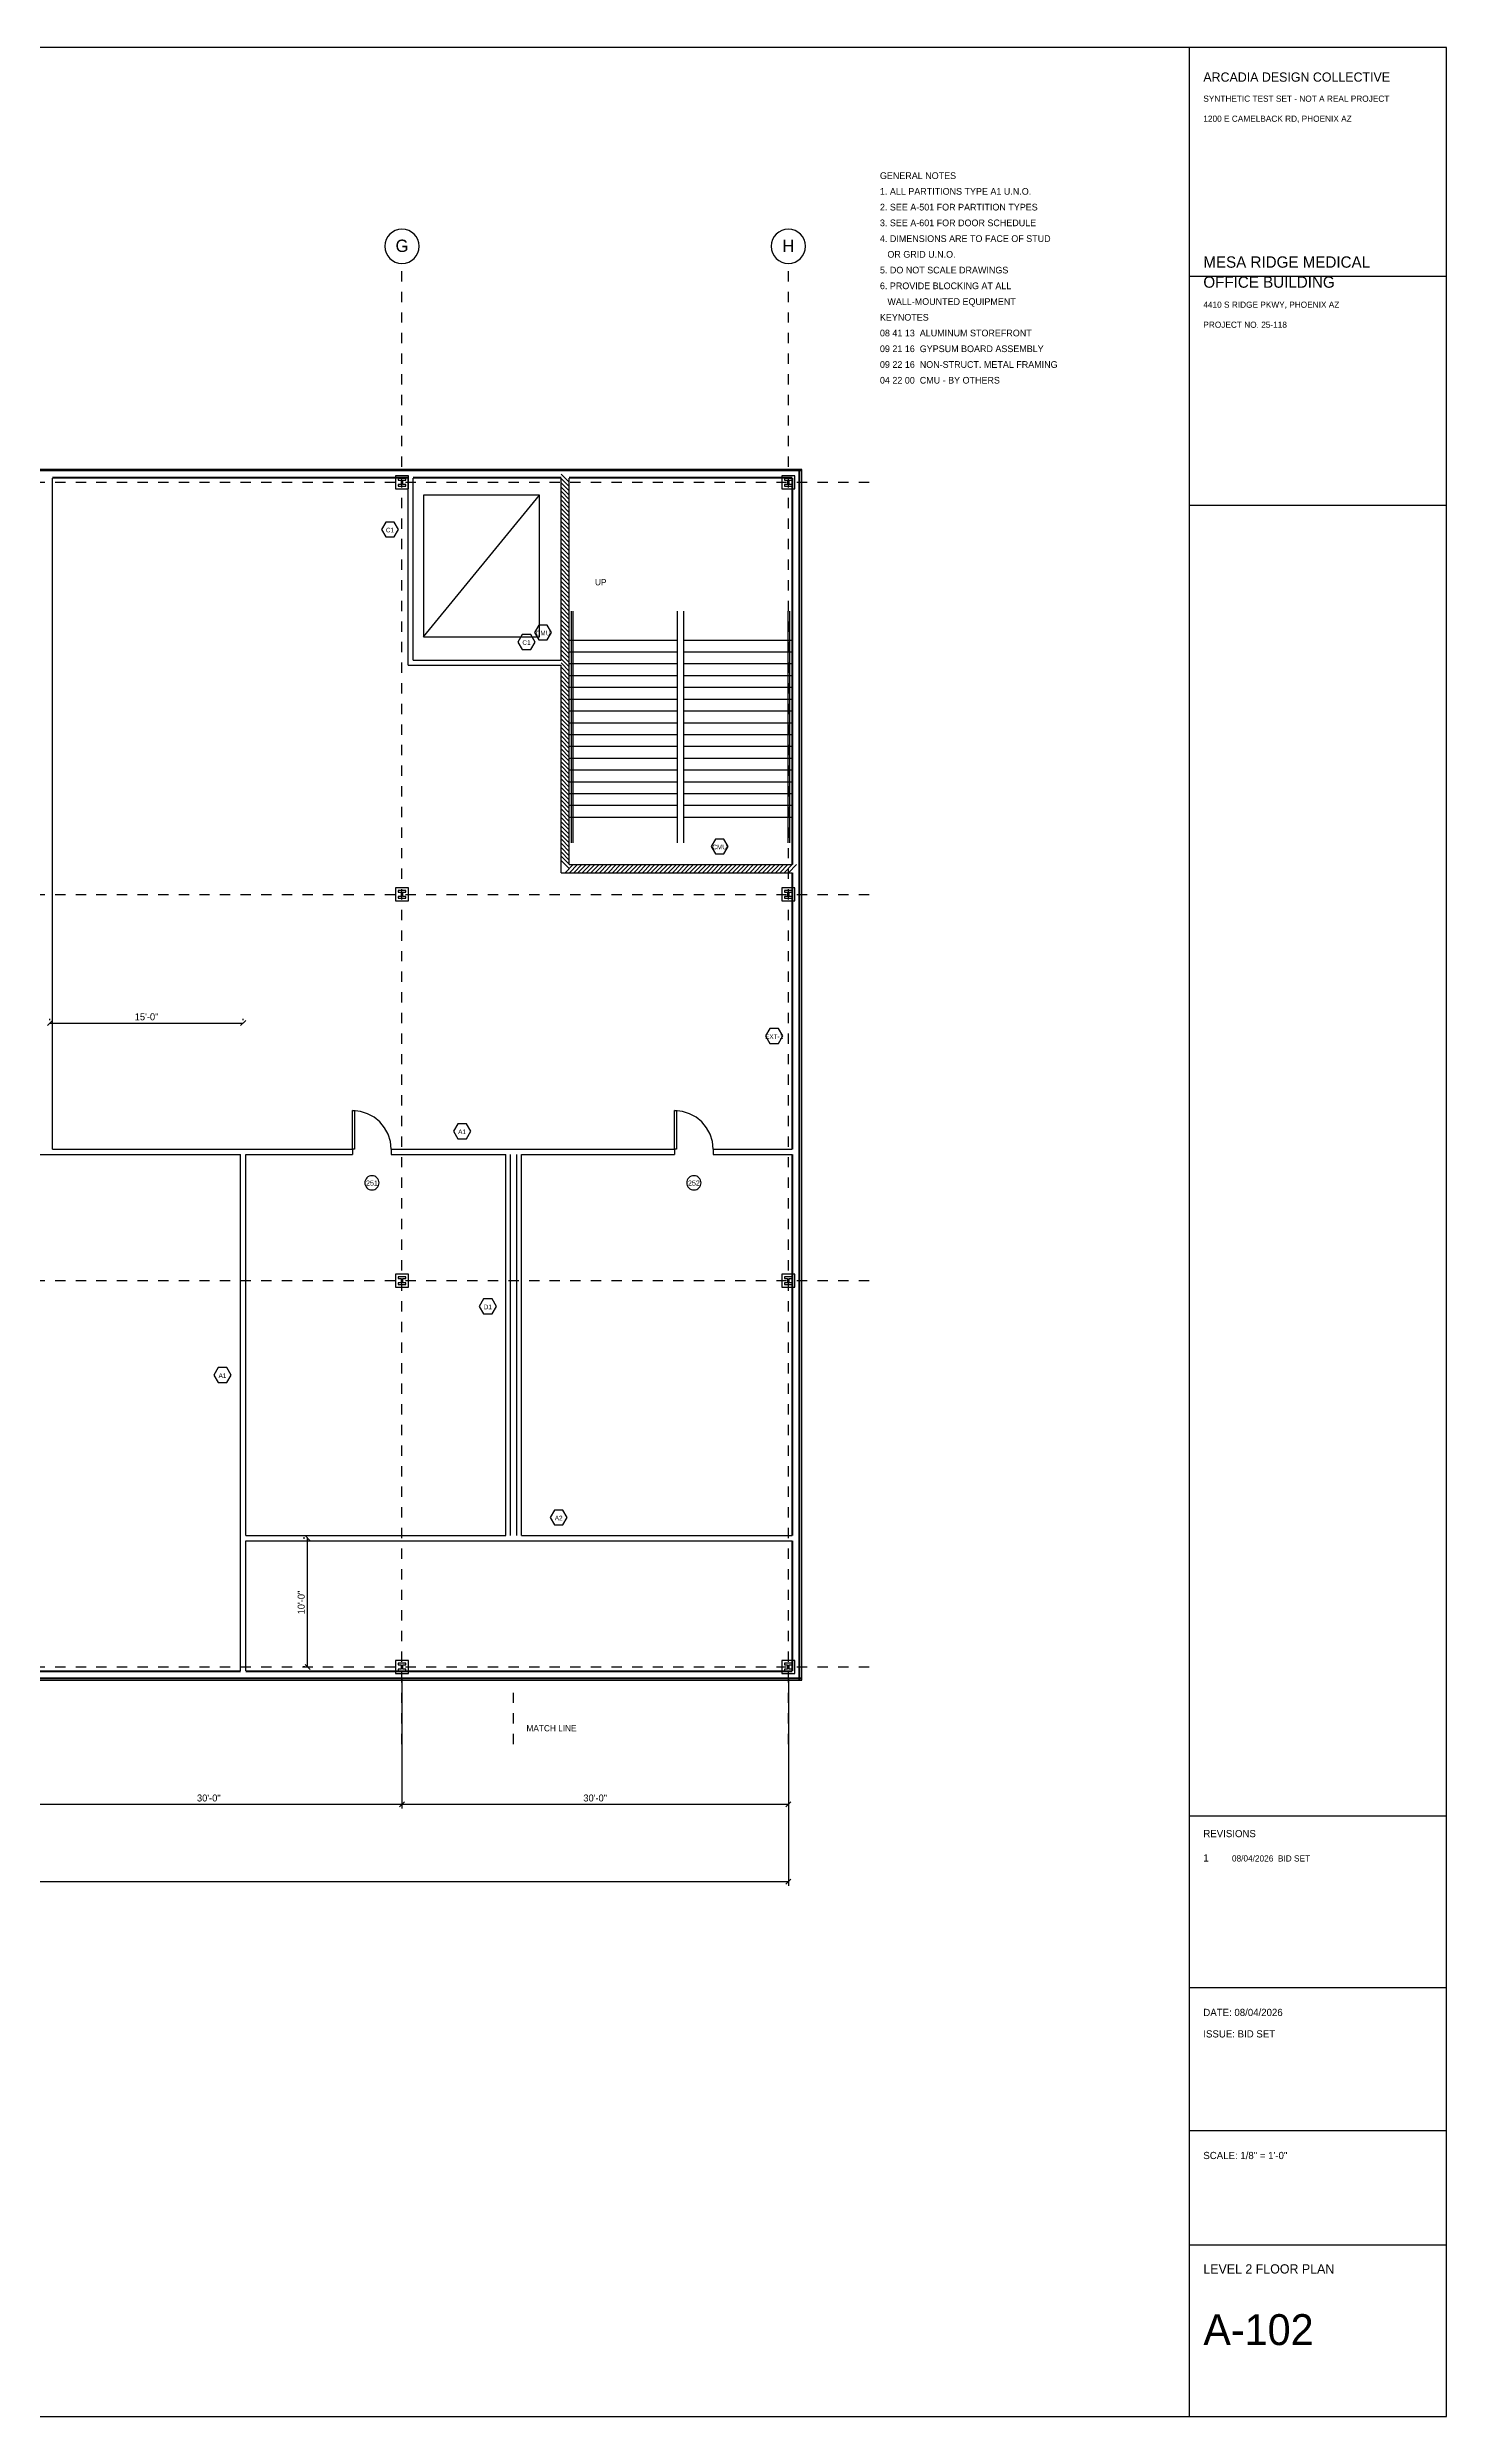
# Model space of a CAD drawing. Header units: inches. Extents: x 0.5 to 35.5, y 0.5 to 23.5.
# Drawn here: x 21.92 to 35.5, y 0.5 to 23.5 of the extents above; entities that cross this region are included whole.
import ezdxf
from ezdxf.enums import TextEntityAlignment as Align

# ---------------------------------------------------------------- set-up
doc = ezdxf.new("R2010")
doc.units = ezdxf.units.IN
doc.linetypes.add('DASHED', pattern=[0.125, 0.0833, -0.0417])
for name, color, linetype in [('A-ANNO-DIMS', 4, 'CONTINUOUS'), ('A-ANNO-SYMB', 5, 'CONTINUOUS'), ('A-ANNO-TEXT', 3, 'CONTINUOUS'), ('A-COLS', 1, 'CONTINUOUS'), ('A-DOOR', 4, 'CONTINUOUS'), ('A-FLOR-STRS', 2, 'CONTINUOUS'), ('A-WALL', 2, 'CONTINUOUS'), ('A-WALL-CMU', 6, 'CONTINUOUS'), ('A-WALL-PATT', 7, 'CONTINUOUS'), ('G-ANNO-TTLB', 5, 'CONTINUOUS'), ('S-GRID', 1, 'CONTINUOUS')]:
    doc.layers.add(name, color=color, linetype=linetype)

msp = doc.modelspace()

# ---------------------------------------------------------------- linework, layer by layer
at = {"layer": 'A-ANNO-DIMS'}
for p, q in [((21.91989, 14.00323), (21.969, 14.05233)), ((21.94444, 14.05556), (21.94444, 14.06944)), ((23.79489, 14.00323), (23.844, 14.05233)), ((23.81944, 14.05556), (23.81944, 14.06944)), ((21.94444, 14.02778), (23.81944, 14.02778)), ((24.41667, 9.02778), (24.40278, 9.02778)), ((24.469, 9.00323), (24.41989, 9.05233)), ((24.44444, 7.77778), (24.44444, 9.02778)), ((24.41667, 7.77778), (24.40278, 7.77778)), ((24.469, 7.75323), (24.41989, 7.80233)), ((25.36111, 7.66625), (25.36111, 6.40236)), ((25.36111, 7.66625), (25.36111, 6.40236)), ((29.11111, 7.66625), (29.11111, 6.40236)), ((29.11111, 7.66625), (29.11111, 5.65236)), ((21.61111, 6.44403), (25.36111, 6.44403)), ((25.33656, 6.41948), (25.38566, 6.46858)), ((25.33656, 6.41948), (25.38566, 6.46858)), ((25.36111, 6.44403), (29.11111, 6.44403)), ((29.08656, 6.41948), (29.13566, 6.46858)), ((3.19444, 5.69403), (29.11111, 5.69403)), ((29.08656, 5.66948), (29.13566, 5.71858))]:
    msp.add_line(p, q, dxfattribs=at)
at = {"layer": 'A-ANNO-SYMB'}
for p, q in [((25.20304, 18.89161), (25.16137, 18.81944)), ((25.28637, 18.89161), (25.20304, 18.89161)), ((25.32804, 18.81944), (25.28637, 18.89161)), ((25.16137, 18.81944), (25.20304, 18.74728)), ((25.20304, 18.74728), (25.28637, 18.74728)), ((25.28637, 18.74728), (25.32804, 18.81944)), ((26.52778, 17.79969), (26.48611, 17.72752)), ((26.48611, 17.72752), (26.52778, 17.65535)), ((26.61111, 17.79969), (26.52778, 17.79969)), ((26.65278, 17.72752), (26.61111, 17.79969)), ((26.61111, 17.65535), (26.65278, 17.72752)), ((26.68806, 17.89161), (26.6464, 17.81944)), ((26.6464, 17.81944), (26.68806, 17.74728)), ((26.7714, 17.89161), (26.68806, 17.89161)), ((26.68806, 17.74728), (26.7714, 17.74728)), ((26.81306, 17.81944), (26.7714, 17.89161)), ((26.7714, 17.74728), (26.81306, 17.81944)), ((26.52778, 17.65535), (26.61111, 17.65535)), ((28.40278, 15.81466), (28.36111, 15.74249)), ((28.36111, 15.74249), (28.40278, 15.67032)), ((28.48611, 15.81466), (28.40278, 15.81466)), ((28.40278, 15.67032), (28.48611, 15.67032)), ((28.52778, 15.74249), (28.48611, 15.81466)), ((28.48611, 15.67032), (28.52778, 15.74249)), ((28.93155, 13.97495), (28.88989, 13.90278)), ((28.88989, 13.90278), (28.93155, 13.83061)), ((29.01489, 13.97495), (28.93155, 13.97495)), ((28.93155, 13.83061), (29.01489, 13.83061)), ((29.05655, 13.90278), (29.01489, 13.97495)), ((29.01489, 13.83061), (29.05655, 13.90278)), ((25.90278, 13.05034), (25.86111, 12.97817)), ((25.86111, 12.97817), (25.90278, 12.906)), ((25.98611, 13.05034), (25.90278, 13.05034)), ((25.90278, 12.906), (25.98611, 12.906)), ((26.02778, 12.97817), (25.98611, 13.05034)), ((25.98611, 12.906), (26.02778, 12.97817)), ((25.00141, 12.49138), (25, 12.47739)), ((25, 12.47739), (25.00141, 12.46339)), ((25.00546, 12.50442), (25.00141, 12.49138)), ((25.00141, 12.46339), (25.00546, 12.45036)), ((25.01186, 12.51621), (25.00546, 12.50442)), ((25.00546, 12.45036), (25.01186, 12.43856)), ((25.02034, 12.52649), (25.01186, 12.51621)), ((25.01186, 12.43856), (25.02034, 12.42828)), ((25.03062, 12.53497), (25.02034, 12.52649)), ((25.02034, 12.42828), (25.03062, 12.4198)), ((25.04241, 12.54137), (25.03062, 12.53497)), ((25.05545, 12.54542), (25.04241, 12.54137)), ((25.06944, 12.54683), (25.05545, 12.54542)), ((25.08344, 12.54542), (25.06944, 12.54683)), ((25.09648, 12.54137), (25.08344, 12.54542)), ((25.10827, 12.53497), (25.09648, 12.54137)), ((25.11855, 12.52649), (25.10827, 12.53497)), ((25.10827, 12.4198), (25.11855, 12.42828)), ((25.12703, 12.51621), (25.11855, 12.52649)), ((25.11855, 12.42828), (25.12703, 12.43856)), ((25.13343, 12.50442), (25.12703, 12.51621)), ((25.12703, 12.43856), (25.13343, 12.45036)), ((25.13748, 12.49138), (25.13343, 12.50442)), ((25.13343, 12.45036), (25.13748, 12.46339)), ((25.13889, 12.47739), (25.13748, 12.49138)), ((25.13748, 12.46339), (25.13889, 12.47739)), ((28.12641, 12.49138), (28.125, 12.47739)), ((28.125, 12.47739), (28.12641, 12.46339)), ((28.13046, 12.50442), (28.12641, 12.49138)), ((28.12641, 12.46339), (28.13046, 12.45036)), ((28.13686, 12.51621), (28.13046, 12.50442)), ((28.13046, 12.45036), (28.13686, 12.43856)), ((28.14534, 12.52649), (28.13686, 12.51621)), ((28.13686, 12.43856), (28.14534, 12.42828)), ((28.15562, 12.53497), (28.14534, 12.52649)), ((28.14534, 12.42828), (28.15562, 12.4198)), ((28.16741, 12.54137), (28.15562, 12.53497)), ((28.18045, 12.54542), (28.16741, 12.54137)), ((28.19444, 12.54683), (28.18045, 12.54542)), ((28.20844, 12.54542), (28.19444, 12.54683)), ((28.22148, 12.54137), (28.20844, 12.54542)), ((28.23327, 12.53497), (28.22148, 12.54137)), ((28.24355, 12.52649), (28.23327, 12.53497)), ((28.23327, 12.4198), (28.24355, 12.42828)), ((28.25203, 12.51621), (28.24355, 12.52649)), ((28.24355, 12.42828), (28.25203, 12.43856)), ((28.25843, 12.50442), (28.25203, 12.51621)), ((28.25203, 12.43856), (28.25843, 12.45036)), ((28.26248, 12.49138), (28.25843, 12.50442)), ((28.25843, 12.45036), (28.26248, 12.46339)), ((28.26389, 12.47739), (28.26248, 12.49138)), ((28.26248, 12.46339), (28.26389, 12.47739)), ((25.03062, 12.4198), (25.04241, 12.4134)), ((25.04241, 12.4134), (25.05545, 12.40935)), ((25.05545, 12.40935), (25.06944, 12.40794)), ((25.06944, 12.40794), (25.08344, 12.40935)), ((25.08344, 12.40935), (25.09648, 12.4134)), ((25.09648, 12.4134), (25.10827, 12.4198)), ((28.15562, 12.4198), (28.16741, 12.4134)), ((28.16741, 12.4134), (28.18045, 12.40935)), ((28.18045, 12.40935), (28.19444, 12.40794)), ((28.19444, 12.40794), (28.20844, 12.40935)), ((28.20844, 12.40935), (28.22148, 12.4134)), ((28.22148, 12.4134), (28.23327, 12.4198)), ((26.15226, 11.34995), (26.11059, 11.27778)), ((26.11059, 11.27778), (26.15226, 11.20561)), ((26.23559, 11.34995), (26.15226, 11.34995)), ((26.27726, 11.27778), (26.23559, 11.34995)), ((26.23559, 11.20561), (26.27726, 11.27778)), ((26.15226, 11.20561), (26.23559, 11.20561)), ((23.57739, 10.68328), (23.53572, 10.61111)), ((23.53572, 10.61111), (23.57739, 10.53894)), ((23.66072, 10.68328), (23.57739, 10.68328)), ((23.70239, 10.61111), (23.66072, 10.68328)), ((23.66072, 10.53894), (23.70239, 10.61111)), ((23.57739, 10.53894), (23.66072, 10.53894)), ((26.84028, 9.30034), (26.79861, 9.22817)), ((26.79861, 9.22817), (26.84028, 9.156)), ((26.92361, 9.30034), (26.84028, 9.30034)), ((26.96528, 9.22817), (26.92361, 9.30034)), ((26.92361, 9.156), (26.96528, 9.22817)), ((26.84028, 9.156), (26.92361, 9.156))]:
    msp.add_line(p, q, dxfattribs=at)
at = {"layer": 'A-ANNO-SYMB', "linetype": 'DASHED'}
msp.add_line((26.44444, 7.02778), (26.44444, 7.52778), dxfattribs=at)
at = {"layer": 'A-COLS'}
for p, q in [((25.42361, 19.34028), (25.29861, 19.34028)), ((25.29861, 19.34028), (25.29861, 19.21528)), ((25.42361, 19.21528), (25.42361, 19.34028)), ((29.17361, 19.34028), (29.04861, 19.34028)), ((29.04861, 19.34028), (29.04861, 19.21528)), ((29.17361, 19.21528), (29.17361, 19.34028)), ((25.29861, 19.21528), (25.42361, 19.21528)), ((25.39861, 19.31528), (25.32361, 19.31528)), ((25.32361, 19.31528), (25.32361, 19.29861)), ((25.32361, 19.29861), (25.35417, 19.29861)), ((25.35417, 19.25694), (25.32361, 19.25694)), ((25.32361, 19.25694), (25.32361, 19.24028)), ((25.32361, 19.24028), (25.39861, 19.24028)), ((25.35417, 19.29861), (25.35417, 19.25694)), ((25.36806, 19.25694), (25.36806, 19.29861)), ((25.36806, 19.29861), (25.39861, 19.29861)), ((25.39861, 19.25694), (25.36806, 19.25694)), ((25.39861, 19.29861), (25.39861, 19.31528)), ((25.39861, 19.24028), (25.39861, 19.25694)), ((29.04861, 19.21528), (29.17361, 19.21528)), ((29.14861, 19.31528), (29.07361, 19.31528)), ((29.07361, 19.31528), (29.07361, 19.29861)), ((29.07361, 19.29861), (29.10417, 19.29861)), ((29.10417, 19.25694), (29.07361, 19.25694)), ((29.07361, 19.25694), (29.07361, 19.24028)), ((29.07361, 19.24028), (29.14861, 19.24028)), ((29.10417, 19.29861), (29.10417, 19.25694)), ((29.11806, 19.25694), (29.11806, 19.29861)), ((29.11806, 19.29861), (29.14861, 19.29861)), ((29.14861, 19.25694), (29.11806, 19.25694)), ((29.14861, 19.29861), (29.14861, 19.31528)), ((29.14861, 19.24028), (29.14861, 19.25694)), ((25.42361, 15.34028), (25.29861, 15.34028)), ((25.29861, 15.34028), (25.29861, 15.21528)), ((25.29861, 15.21528), (25.42361, 15.21528)), ((25.39861, 15.31528), (25.32361, 15.31528)), ((25.32361, 15.31528), (25.32361, 15.29861)), ((25.32361, 15.29861), (25.35417, 15.29861)), ((25.35417, 15.25694), (25.32361, 15.25694)), ((25.32361, 15.25694), (25.32361, 15.24028)), ((25.32361, 15.24028), (25.39861, 15.24028)), ((25.35417, 15.29861), (25.35417, 15.25694)), ((25.36806, 15.25694), (25.36806, 15.29861)), ((25.36806, 15.29861), (25.39861, 15.29861)), ((25.39861, 15.25694), (25.36806, 15.25694)), ((25.39861, 15.29861), (25.39861, 15.31528)), ((25.39861, 15.24028), (25.39861, 15.25694)), ((25.42361, 15.21528), (25.42361, 15.34028)), ((29.17361, 15.34028), (29.04861, 15.34028)), ((29.04861, 15.34028), (29.04861, 15.21528)), ((29.04861, 15.21528), (29.17361, 15.21528)), ((29.14861, 15.31528), (29.07361, 15.31528)), ((29.07361, 15.31528), (29.07361, 15.29861)), ((29.07361, 15.29861), (29.10417, 15.29861)), ((29.10417, 15.25694), (29.07361, 15.25694)), ((29.07361, 15.25694), (29.07361, 15.24028)), ((29.07361, 15.24028), (29.14861, 15.24028)), ((29.10417, 15.29861), (29.10417, 15.25694)), ((29.11806, 15.25694), (29.11806, 15.29861)), ((29.11806, 15.29861), (29.14861, 15.29861)), ((29.14861, 15.25694), (29.11806, 15.25694)), ((29.14861, 15.29861), (29.14861, 15.31528)), ((29.14861, 15.24028), (29.14861, 15.25694)), ((29.17361, 15.21528), (29.17361, 15.34028)), ((25.42361, 11.59028), (25.29861, 11.59028)), ((25.29861, 11.59028), (25.29861, 11.46528)), ((25.39861, 11.56528), (25.32361, 11.56528)), ((25.32361, 11.56528), (25.32361, 11.54861)), ((25.32361, 11.54861), (25.35417, 11.54861)), ((25.35417, 11.50694), (25.32361, 11.50694)), ((25.32361, 11.50694), (25.32361, 11.49028)), ((25.35417, 11.54861), (25.35417, 11.50694)), ((25.36806, 11.50694), (25.36806, 11.54861)), ((25.36806, 11.54861), (25.39861, 11.54861)), ((25.39861, 11.50694), (25.36806, 11.50694)), ((25.39861, 11.54861), (25.39861, 11.56528)), ((25.39861, 11.49028), (25.39861, 11.50694)), ((25.42361, 11.46528), (25.42361, 11.59028)), ((29.17361, 11.59028), (29.04861, 11.59028)), ((29.04861, 11.59028), (29.04861, 11.46528)), ((29.14861, 11.56528), (29.07361, 11.56528)), ((29.07361, 11.56528), (29.07361, 11.54861)), ((29.07361, 11.54861), (29.10417, 11.54861)), ((29.10417, 11.50694), (29.07361, 11.50694)), ((29.07361, 11.50694), (29.07361, 11.49028)), ((29.10417, 11.54861), (29.10417, 11.50694)), ((29.11806, 11.50694), (29.11806, 11.54861)), ((29.11806, 11.54861), (29.14861, 11.54861)), ((29.14861, 11.50694), (29.11806, 11.50694)), ((29.14861, 11.54861), (29.14861, 11.56528)), ((29.14861, 11.49028), (29.14861, 11.50694)), ((29.17361, 11.46528), (29.17361, 11.59028)), ((25.29861, 11.46528), (25.42361, 11.46528)), ((25.32361, 11.49028), (25.39861, 11.49028)), ((29.04861, 11.46528), (29.17361, 11.46528)), ((29.07361, 11.49028), (29.14861, 11.49028)), ((25.42361, 7.84028), (25.29861, 7.84028)), ((25.29861, 7.84028), (25.29861, 7.71528)), ((25.42361, 7.71528), (25.42361, 7.84028)), ((29.17361, 7.84028), (29.04861, 7.84028)), ((29.04861, 7.84028), (29.04861, 7.71528)), ((29.17361, 7.71528), (29.17361, 7.84028)), ((25.29861, 7.71528), (25.42361, 7.71528)), ((25.39861, 7.81528), (25.32361, 7.81528)), ((25.32361, 7.81528), (25.32361, 7.79861)), ((25.32361, 7.79861), (25.35417, 7.79861)), ((25.35417, 7.75694), (25.32361, 7.75694)), ((25.32361, 7.75694), (25.32361, 7.74028)), ((25.32361, 7.74028), (25.39861, 7.74028)), ((25.35417, 7.79861), (25.35417, 7.75694)), ((25.36806, 7.75694), (25.36806, 7.79861)), ((25.36806, 7.79861), (25.39861, 7.79861)), ((25.39861, 7.75694), (25.36806, 7.75694)), ((25.39861, 7.79861), (25.39861, 7.81528)), ((25.39861, 7.74028), (25.39861, 7.75694)), ((29.04861, 7.71528), (29.17361, 7.71528)), ((29.14861, 7.81528), (29.07361, 7.81528)), ((29.07361, 7.81528), (29.07361, 7.79861)), ((29.07361, 7.79861), (29.10417, 7.79861)), ((29.10417, 7.75694), (29.07361, 7.75694)), ((29.07361, 7.75694), (29.07361, 7.74028)), ((29.07361, 7.74028), (29.14861, 7.74028)), ((29.10417, 7.79861), (29.10417, 7.75694)), ((29.11806, 7.75694), (29.11806, 7.79861)), ((29.11806, 7.79861), (29.14861, 7.79861)), ((29.14861, 7.75694), (29.11806, 7.75694)), ((29.14861, 7.79861), (29.14861, 7.81528)), ((29.14861, 7.74028), (29.14861, 7.75694))]:
    msp.add_line(p, q, dxfattribs=at)
at = {"layer": 'A-DOOR'}
for p, q in [((24.88194, 12.80317), (24.88194, 13.17817)), ((24.88194, 13.17817), (24.90017, 13.17817)), ((24.95752, 13.17055), (24.88194, 13.17817)), ((24.90017, 13.17817), (24.90017, 12.80317)), ((25.02791, 13.1487), (24.95752, 13.17055)), ((25.09161, 13.11412), (25.02791, 13.1487)), ((25.14711, 13.06833), (25.09161, 13.11412)), ((28.00694, 12.80317), (28.00694, 13.17817)), ((28.00694, 13.17817), (28.02517, 13.17817)), ((28.08252, 13.17055), (28.00694, 13.17817)), ((28.02517, 13.17817), (28.02517, 12.80317)), ((28.15291, 13.1487), (28.08252, 13.17055)), ((28.21661, 13.11412), (28.15291, 13.1487)), ((28.27211, 13.06833), (28.21661, 13.11412)), ((25.1929, 13.01283), (25.14711, 13.06833)), ((25.22748, 12.94914), (25.1929, 13.01283)), ((25.24933, 12.87874), (25.22748, 12.94914)), ((28.3179, 13.01283), (28.27211, 13.06833)), ((28.35248, 12.94914), (28.3179, 13.01283)), ((28.37433, 12.87874), (28.35248, 12.94914)), ((24.90017, 12.80317), (24.88194, 12.80317)), ((25.25694, 12.80317), (25.24933, 12.87874)), ((28.02517, 12.80317), (28.00694, 12.80317)), ((28.38194, 12.80317), (28.37433, 12.87874))]:
    msp.add_line(p, q, dxfattribs=at)
at = {"layer": 'A-FLOR-STRS'}
for p, q in [((26.69444, 19.15278), (25.56944, 19.15278)), ((25.56944, 19.15278), (25.56944, 17.77778)), ((25.56944, 17.77778), (26.69444, 19.15278)), ((26.69444, 17.77778), (26.69444, 19.15278)), ((27.00788, 15.77778), (27.00788, 18.02778)), ((27.02351, 15.77778), (27.02351, 18.02778)), ((28.03507, 15.77778), (28.03507, 18.02778)), ((28.09757, 15.77778), (28.09757, 18.02778)), ((29.10913, 15.77778), (29.10913, 18.02778)), ((29.12476, 15.77778), (29.12476, 18.02778)), ((25.56944, 17.77778), (26.69444, 17.77778)), ((26.98444, 17.74653), (28.03507, 17.74653)), ((28.09757, 17.74653), (29.14819, 17.74653)), ((26.98444, 17.63194), (28.03507, 17.63194)), ((26.98444, 17.51736), (28.03507, 17.51736)), ((28.09757, 17.63194), (29.14819, 17.63194)), ((28.09757, 17.51736), (29.14819, 17.51736)), ((26.98444, 17.40278), (28.03507, 17.40278)), ((26.98444, 17.28819), (28.03507, 17.28819)), ((28.09757, 17.40278), (29.14819, 17.40278)), ((28.09757, 17.28819), (29.14819, 17.28819)), ((26.98444, 17.17361), (28.03507, 17.17361)), ((26.98444, 17.05903), (28.03507, 17.05903)), ((28.09757, 17.17361), (29.14819, 17.17361)), ((28.09757, 17.05903), (29.14819, 17.05903)), ((26.98444, 16.94444), (28.03507, 16.94444)), ((26.98444, 16.82986), (28.03507, 16.82986)), ((28.09757, 16.94444), (29.14819, 16.94444)), ((28.09757, 16.82986), (29.14819, 16.82986)), ((26.98444, 16.71528), (28.03507, 16.71528)), ((26.98444, 16.60069), (28.03507, 16.60069)), ((28.09757, 16.71528), (29.14819, 16.71528)), ((28.09757, 16.60069), (29.14819, 16.60069)), ((26.98444, 16.48611), (28.03507, 16.48611)), ((26.98444, 16.37153), (28.03507, 16.37153)), ((28.09757, 16.48611), (29.14819, 16.48611)), ((28.09757, 16.37153), (29.14819, 16.37153)), ((26.98444, 16.25694), (28.03507, 16.25694)), ((26.98444, 16.14236), (28.03507, 16.14236)), ((28.09757, 16.25694), (29.14819, 16.25694)), ((28.09757, 16.14236), (29.14819, 16.14236)), ((26.98444, 16.02778), (28.03507, 16.02778)), ((28.09757, 16.02778), (29.14819, 16.02778))]:
    msp.add_line(p, q, dxfattribs=at)
at = {"layer": 'A-WALL'}
for p, q in [((29.24067, 19.40343), (21.00694, 19.40343)), ((29.24067, 19.3878), (21.00694, 19.3878)), ((25.4197, 19.3253), (21.96984, 19.3253)), ((26.90473, 19.3253), (25.46918, 19.3253)), ((29.14822, 19.3253), (26.98416, 19.3253)), ((29.21723, 7.64822), (29.21723, 19.40343)), ((29.22374, 7.64822), (29.22374, 19.40343)), ((29.24067, 7.64822), (29.24067, 19.40343)), ((25.4197, 19.31879), (21.96984, 19.31879)), ((21.96984, 12.80317), (21.96984, 19.31879)), ((25.4197, 17.50304), (25.4197, 19.31879)), ((26.90473, 19.31879), (25.46918, 19.31879)), ((25.46918, 17.55252), (25.46918, 19.31879)), ((29.14822, 19.31879), (26.98416, 19.31879)), ((29.14822, 15.56749), (29.14822, 19.31879)), ((29.15473, 15.56749), (29.15473, 19.31879)), ((25.4197, 17.50304), (26.90473, 17.50304)), ((25.46918, 17.55252), (26.90473, 17.55252)), ((29.14822, 12.80317), (29.14822, 15.48806)), ((29.15473, 12.80317), (29.15473, 15.48806)), ((19.71984, 12.75239), (21.96984, 12.75239)), ((21.91905, 12.75239), (23.79405, 12.75239)), ((21.96984, 12.80317), (24.88194, 12.80317)), ((23.79405, 7.74067), (23.79405, 12.75239)), ((23.84484, 9.05317), (23.84484, 12.75239)), ((23.84484, 12.75239), (24.88194, 12.75239)), ((24.88194, 12.80317), (24.88194, 12.75239)), ((25.25694, 12.80317), (28.00694, 12.80317)), ((25.25694, 12.80317), (25.25694, 12.75239)), ((25.25694, 12.75239), (26.36892, 12.75239)), ((26.36892, 9.05317), (26.36892, 12.75239)), ((26.41319, 9.05317), (26.41319, 12.75239)), ((26.47569, 9.05317), (26.47569, 12.75239)), ((26.51997, 9.05317), (26.51997, 12.75239)), ((26.51997, 12.75239), (28.00694, 12.75239)), ((28.00694, 12.80317), (28.00694, 12.75239)), ((28.38194, 12.80317), (29.14822, 12.80317)), ((28.38194, 12.80317), (28.38194, 12.75239)), ((28.38194, 12.75239), (29.14822, 12.75239)), ((29.14822, 9.05317), (29.14822, 12.75239)), ((29.15473, 9.05317), (29.15473, 12.75239)), ((23.84484, 9.05317), (26.36892, 9.05317)), ((23.84484, 9.00239), (29.14822, 9.00239)), ((23.84484, 7.74067), (23.84484, 9.00239)), ((26.51997, 9.05317), (29.14822, 9.05317)), ((29.14822, 7.74067), (29.14822, 9.00239)), ((29.15473, 7.74067), (29.15473, 9.00239)), ((20.94444, 7.74067), (23.79405, 7.74067)), ((20.94444, 7.73416), (23.79405, 7.73416)), ((20.94444, 7.67166), (29.24067, 7.67166)), ((20.94444, 7.66515), (29.24067, 7.66515)), ((20.94444, 7.64822), (29.24067, 7.64822)), ((23.84484, 7.74067), (29.14822, 7.74067)), ((23.84484, 7.73416), (29.14822, 7.73416))]:
    msp.add_line(p, q, dxfattribs=at)
at = {"layer": 'A-WALL-CMU'}
for p, q in [((26.90473, 17.55252), (26.90473, 19.31879)), ((26.98416, 15.56749), (26.98416, 19.31879)), ((26.90473, 15.48806), (26.90473, 17.50304)), ((26.90473, 15.48806), (29.14822, 15.48806)), ((26.98416, 15.56749), (29.14822, 15.56749))]:
    msp.add_line(p, q, dxfattribs=at)
at = {"layer": 'A-WALL-PATT'}
for p, q in [((26.98416, 19.27778), (26.90473, 19.3572)), ((26.98416, 19.23611), (26.90473, 19.31554)), ((26.98416, 19.19444), (26.90473, 19.27387)), ((26.98416, 19.15278), (26.90473, 19.2322)), ((26.98416, 19.11111), (26.90473, 19.19054)), ((26.98416, 19.06944), (26.90473, 19.14887)), ((26.98416, 19.02778), (26.90473, 19.1072)), ((26.98416, 18.98611), (26.90473, 19.06554)), ((26.98416, 18.94444), (26.90473, 19.02387)), ((26.98416, 18.90278), (26.90473, 18.9822)), ((26.98416, 18.86111), (26.90473, 18.94054)), ((26.98416, 18.81944), (26.90473, 18.89887)), ((26.98416, 18.77778), (26.90473, 18.8572)), ((26.98416, 18.73611), (26.90473, 18.81554)), ((26.98416, 18.69444), (26.90473, 18.77387)), ((26.98416, 18.65278), (26.90473, 18.7322)), ((26.98416, 18.61111), (26.90473, 18.69054)), ((26.98416, 18.56944), (26.90473, 18.64887)), ((26.98416, 18.52778), (26.90473, 18.6072)), ((26.98416, 18.48611), (26.90473, 18.56554)), ((26.98416, 18.44444), (26.90473, 18.52387)), ((26.98416, 18.40278), (26.90473, 18.4822)), ((26.98416, 18.36111), (26.90473, 18.44054)), ((26.98416, 18.31944), (26.90473, 18.39887)), ((26.98416, 18.27778), (26.90473, 18.3572)), ((26.98416, 18.23611), (26.90473, 18.31554)), ((26.98416, 18.19444), (26.90473, 18.27387)), ((26.98416, 18.15278), (26.90473, 18.2322)), ((26.98416, 18.11111), (26.90473, 18.19054)), ((26.98416, 18.06944), (26.90473, 18.14887)), ((26.98416, 18.02778), (26.90473, 18.1072)), ((26.98416, 17.98611), (26.90473, 18.06554)), ((26.98416, 17.94444), (26.90473, 18.02387)), ((26.98416, 17.90278), (26.90473, 17.9822)), ((26.98416, 17.86111), (26.90473, 17.94054)), ((26.98416, 17.81944), (26.90473, 17.89887)), ((26.98416, 17.77778), (26.90473, 17.8572)), ((26.98416, 17.73611), (26.90473, 17.81554)), ((26.98416, 17.69444), (26.90473, 17.77387)), ((26.98416, 17.65278), (26.90473, 17.7322)), ((26.98416, 17.61111), (26.90473, 17.69054)), ((26.98416, 17.56944), (26.90473, 17.64887)), ((26.98416, 17.52778), (26.90473, 17.6072)), ((26.98416, 17.48611), (26.90473, 17.56554)), ((26.98416, 17.44444), (26.90473, 17.52387)), ((26.98416, 17.40278), (26.90473, 17.4822)), ((26.98416, 17.36111), (26.90473, 17.44054)), ((26.98416, 17.31944), (26.90473, 17.39887)), ((26.98416, 17.27778), (26.90473, 17.3572)), ((26.98416, 17.23611), (26.90473, 17.31554)), ((26.98416, 17.19444), (26.90473, 17.27387)), ((26.98416, 17.15278), (26.90473, 17.2322)), ((26.98416, 17.11111), (26.90473, 17.19054)), ((26.98416, 17.06944), (26.90473, 17.14887)), ((26.98416, 17.02778), (26.90473, 17.1072)), ((26.98416, 16.98611), (26.90473, 17.06554)), ((26.98416, 16.94444), (26.90473, 17.02387)), ((26.98416, 16.90278), (26.90473, 16.9822)), ((26.98416, 16.86111), (26.90473, 16.94054)), ((26.98416, 16.81944), (26.90473, 16.89887)), ((26.98416, 16.77778), (26.90473, 16.8572)), ((26.98416, 16.73611), (26.90473, 16.81554)), ((26.98416, 16.69444), (26.90473, 16.77387)), ((26.98416, 16.65278), (26.90473, 16.7322)), ((26.98416, 16.61111), (26.90473, 16.69054)), ((26.98416, 16.56944), (26.90473, 16.64887)), ((26.98416, 16.52778), (26.90473, 16.6072)), ((26.98416, 16.48611), (26.90473, 16.56554)), ((26.98416, 16.44444), (26.90473, 16.52387)), ((26.98416, 16.40278), (26.90473, 16.4822)), ((26.98416, 16.36111), (26.90473, 16.44054)), ((26.98416, 16.31944), (26.90473, 16.39887)), ((26.98416, 16.27778), (26.90473, 16.3572)), ((26.98416, 16.23611), (26.90473, 16.31554)), ((26.98416, 16.19444), (26.90473, 16.27387)), ((26.98416, 16.15278), (26.90473, 16.2322)), ((26.98416, 16.11111), (26.90473, 16.19054)), ((26.98416, 16.06944), (26.90473, 16.14887)), ((26.98416, 16.02778), (26.90473, 16.1072)), ((26.98416, 15.98611), (26.90473, 16.06554)), ((26.98416, 15.94444), (26.90473, 16.02387)), ((26.98416, 15.90278), (26.90473, 15.9822)), ((26.98416, 15.86111), (26.90473, 15.94054)), ((26.98416, 15.81944), (26.90473, 15.89887)), ((26.98416, 15.77778), (26.90473, 15.8572)), ((26.98416, 15.73611), (26.90473, 15.81554)), ((26.98416, 15.69444), (26.90473, 15.77387)), ((26.98416, 15.65278), (26.90473, 15.7322)), ((26.98416, 15.61111), (26.90473, 15.69054)), ((26.98416, 15.56944), (26.90473, 15.64887)), ((26.98416, 15.52778), (26.90473, 15.6072)), ((26.94444, 15.48806), (27.02387, 15.56749)), ((26.98611, 15.48806), (27.06554, 15.56749)), ((27.02778, 15.48806), (27.1072, 15.56749)), ((27.06944, 15.48806), (27.14887, 15.56749)), ((27.11111, 15.48806), (27.19054, 15.56749)), ((27.15278, 15.48806), (27.2322, 15.56749)), ((27.19444, 15.48806), (27.27387, 15.56749)), ((27.23611, 15.48806), (27.31554, 15.56749)), ((27.27778, 15.48806), (27.3572, 15.56749)), ((27.31944, 15.48806), (27.39887, 15.56749)), ((27.36111, 15.48806), (27.44054, 15.56749)), ((27.40278, 15.48806), (27.4822, 15.56749)), ((27.44444, 15.48806), (27.52387, 15.56749)), ((27.48611, 15.48806), (27.56554, 15.56749)), ((27.52778, 15.48806), (27.6072, 15.56749)), ((27.56944, 15.48806), (27.64887, 15.56749)), ((27.61111, 15.48806), (27.69054, 15.56749)), ((27.65278, 15.48806), (27.7322, 15.56749)), ((27.69444, 15.48806), (27.77387, 15.56749)), ((27.73611, 15.48806), (27.81554, 15.56749)), ((27.77778, 15.48806), (27.8572, 15.56749)), ((27.81944, 15.48806), (27.89887, 15.56749)), ((27.86111, 15.48806), (27.94054, 15.56749)), ((27.90278, 15.48806), (27.9822, 15.56749)), ((27.94444, 15.48806), (28.02387, 15.56749)), ((27.98611, 15.48806), (28.06554, 15.56749)), ((28.02778, 15.48806), (28.1072, 15.56749)), ((28.06944, 15.48806), (28.14887, 15.56749)), ((28.11111, 15.48806), (28.19054, 15.56749)), ((28.15278, 15.48806), (28.2322, 15.56749)), ((28.19444, 15.48806), (28.27387, 15.56749)), ((28.23611, 15.48806), (28.31554, 15.56749)), ((28.27778, 15.48806), (28.3572, 15.56749)), ((28.31944, 15.48806), (28.39887, 15.56749)), ((28.36111, 15.48806), (28.44054, 15.56749)), ((28.40278, 15.48806), (28.4822, 15.56749)), ((28.44444, 15.48806), (28.52387, 15.56749)), ((28.48611, 15.48806), (28.56554, 15.56749)), ((28.52778, 15.48806), (28.6072, 15.56749)), ((28.56944, 15.48806), (28.64887, 15.56749)), ((28.61111, 15.48806), (28.69054, 15.56749)), ((28.65278, 15.48806), (28.7322, 15.56749)), ((28.69444, 15.48806), (28.77387, 15.56749)), ((28.73611, 15.48806), (28.81554, 15.56749)), ((28.77778, 15.48806), (28.8572, 15.56749)), ((28.81944, 15.48806), (28.89887, 15.56749)), ((28.86111, 15.48806), (28.94054, 15.56749)), ((28.90278, 15.48806), (28.9822, 15.56749)), ((28.94444, 15.48806), (29.02387, 15.56749)), ((28.98611, 15.48806), (29.06554, 15.56749)), ((29.02778, 15.48806), (29.1072, 15.56749)), ((29.06944, 15.48806), (29.14887, 15.56749)), ((29.11111, 15.48806), (29.19054, 15.56749))]:
    msp.add_line(p, q, dxfattribs=at)
at = {"layer": 'G-ANNO-TTLB'}
for p, q in [((35.5, 23.5), (0.5, 23.5)), ((35.5, 23.5), (33, 23.5)), ((33, 23.5), (33, 0.5)), ((35.5, 0.5), (35.5, 23.5)), ((35.5, 0.5), (35.5, 23.5)), ((33, 21.27778), (35.5, 21.27778)), ((33, 19.05556), (35.5, 19.05556)), ((33, 6.33333), (35.5, 6.33333)), ((33, 4.66667), (35.5, 4.66667)), ((33, 3.27778), (35.5, 3.27778)), ((33, 2.16667), (35.5, 2.16667)), ((0.5, 0.5), (35.5, 0.5)), ((33, 0.5), (35.5, 0.5))]:
    msp.add_line(p, q, dxfattribs=at)
at = {"layer": 'S-GRID'}
for p, q in [((25.20754, 21.63432), (25.19783, 21.60303)), ((25.22291, 21.66263), (25.20754, 21.63432)), ((25.24326, 21.6873), (25.22291, 21.66263)), ((25.26793, 21.70765), (25.24326, 21.6873)), ((25.29624, 21.72301), (25.26793, 21.70765)), ((25.32752, 21.73273), (25.29624, 21.72301)), ((25.36111, 21.73611), (25.32752, 21.73273)), ((25.3947, 21.73273), (25.36111, 21.73611)), ((25.42599, 21.72301), (25.3947, 21.73273)), ((25.4543, 21.70765), (25.42599, 21.72301)), ((25.47896, 21.6873), (25.4543, 21.70765)), ((25.49931, 21.66263), (25.47896, 21.6873)), ((25.51468, 21.63432), (25.49931, 21.66263)), ((25.52439, 21.60303), (25.51468, 21.63432)), ((28.95754, 21.63432), (28.94783, 21.60303)), ((28.97291, 21.66263), (28.95754, 21.63432)), ((28.99326, 21.6873), (28.97291, 21.66263)), ((29.01793, 21.70765), (28.99326, 21.6873)), ((29.04624, 21.72301), (29.01793, 21.70765)), ((29.07752, 21.73273), (29.04624, 21.72301)), ((29.11111, 21.73611), (29.07752, 21.73273)), ((29.1447, 21.73273), (29.11111, 21.73611)), ((29.17599, 21.72301), (29.1447, 21.73273)), ((29.2043, 21.70765), (29.17599, 21.72301)), ((29.22896, 21.6873), (29.2043, 21.70765)), ((29.24931, 21.66263), (29.22896, 21.6873)), ((29.26468, 21.63432), (29.24931, 21.66263)), ((29.27439, 21.60303), (29.26468, 21.63432)), ((25.19783, 21.60303), (25.19444, 21.56944)), ((25.19444, 21.56944), (25.19783, 21.53586)), ((25.19783, 21.53586), (25.20754, 21.50457)), ((25.20754, 21.50457), (25.22291, 21.47626)), ((25.22291, 21.47626), (25.24326, 21.45159)), ((25.24326, 21.45159), (25.26793, 21.43124)), ((25.26793, 21.43124), (25.29624, 21.41588)), ((25.29624, 21.41588), (25.32752, 21.40616)), ((25.32752, 21.40616), (25.36111, 21.40278)), ((25.36111, 21.40278), (25.3947, 21.40616)), ((25.3947, 21.40616), (25.42599, 21.41588)), ((25.42599, 21.41588), (25.4543, 21.43124)), ((25.4543, 21.43124), (25.47896, 21.45159)), ((25.47896, 21.45159), (25.49931, 21.47626)), ((25.49931, 21.47626), (25.51468, 21.50457)), ((25.51468, 21.50457), (25.52439, 21.53586)), ((25.52778, 21.56944), (25.52439, 21.60303)), ((25.52439, 21.53586), (25.52778, 21.56944)), ((28.94783, 21.60303), (28.94444, 21.56944)), ((28.94444, 21.56944), (28.94783, 21.53586)), ((28.94783, 21.53586), (28.95754, 21.50457)), ((28.95754, 21.50457), (28.97291, 21.47626)), ((28.97291, 21.47626), (28.99326, 21.45159)), ((28.99326, 21.45159), (29.01793, 21.43124)), ((29.01793, 21.43124), (29.04624, 21.41588)), ((29.04624, 21.41588), (29.07752, 21.40616)), ((29.07752, 21.40616), (29.11111, 21.40278)), ((29.11111, 21.40278), (29.1447, 21.40616)), ((29.1447, 21.40616), (29.17599, 21.41588)), ((29.17599, 21.41588), (29.2043, 21.43124)), ((29.2043, 21.43124), (29.22896, 21.45159)), ((29.22896, 21.45159), (29.24931, 21.47626)), ((29.24931, 21.47626), (29.26468, 21.50457)), ((29.26468, 21.50457), (29.27439, 21.53586)), ((29.27778, 21.56944), (29.27439, 21.60303)), ((29.27439, 21.53586), (29.27778, 21.56944))]:
    msp.add_line(p, q, dxfattribs=at)
at = {"layer": 'S-GRID', "linetype": 'DASHED'}
for p, q in [((25.36111, 7.02778), (25.36111, 21.40278)), ((29.11111, 7.02778), (29.11111, 21.40278)), ((1.19444, 19.27778), (29.94444, 19.27778)), ((1.19444, 15.27778), (29.94444, 15.27778)), ((1.19444, 11.52778), (29.94444, 11.52778)), ((1.19444, 7.77778), (29.94444, 7.77778))]:
    msp.add_line(p, q, dxfattribs=at)

# ---------------------------------------------------------------- texts
at = {"layer": 'A-ANNO-DIMS'}
for s, p in [('15\'-0"', (22.88194, 14.05556)), ('30\'-0"', (23.48611, 6.47181)), ('30\'-0"', (27.23611, 6.47181))]:
    msp.add_text(s, height=0.0675, dxfattribs=at).set_placement(p, align=Align.CENTER)
msp.add_text('10\'-0"', height=0.0675, rotation=90, dxfattribs=at).set_placement((24.41667, 8.40278), align=Align.CENTER)
at = {"layer": 'A-ANNO-SYMB'}
for s, height, p in [('C1', 0.045, (25.2447, 18.79167)), ('C1', 0.045, (26.56944, 17.69974)), ('CMU', 0.045, (26.72973, 17.79167)), ('CMU', 0.045, (28.44444, 15.71471)), ('EXT-1', 0.045, (28.97322, 13.875)), ('A1', 0.045, (25.94444, 12.95039)), ('251', 0.05, (25.06944, 12.44961)), ('252', 0.05, (28.19444, 12.44961)), ('D1', 0.045, (26.19392, 11.25)), ('A1', 0.045, (23.61905, 10.58333)), ('A2', 0.045, (26.88194, 9.20039))]:
    msp.add_text(s, height=height, dxfattribs=at).set_placement(p, align=Align.CENTER)
at = {"layer": 'A-ANNO-TEXT'}
for s, height, p in [('GENERAL NOTES', 0.065, (30, 22.22222)), ('1. ALL PARTITIONS TYPE A1 U.N.O.', 0.065, (30, 22.06944)), ('2. SEE A-501 FOR PARTITION TYPES', 0.065, (30, 21.91667)), ('4. DIMENSIONS ARE TO FACE OF STUD', 0.065, (30, 21.61111)), ('3. SEE A-601 FOR DOOR SCHEDULE', 0.065, (30, 21.76389)), ('   OR GRID U.N.O.', 0.065, (30, 21.45833)), ('5. DO NOT SCALE DRAWINGS', 0.065, (30, 21.30556)), ('6. PROVIDE BLOCKING AT ALL', 0.065, (30, 21.15278)), ('   WALL-MOUNTED EQUIPMENT', 0.065, (30, 21)), ('08 41 13  ALUMINUM STOREFRONT', 0.065, (30, 20.69444)), ('KEYNOTES', 0.065, (30, 20.84722)), ('09 21 16  GYPSUM BOARD ASSEMBLY', 0.065, (30, 20.54167)), ('09 22 16  NON-STRUCT. METAL FRAMING', 0.065, (30, 20.38889)), ('04 22 00  CMU - BY OTHERS', 0.065, (30, 20.23611)), ('UP', 0.06, (27.23444, 18.27778)), ('MATCH LINE', 0.06, (26.56944, 7.15278))]:
    msp.add_text(s, height=height, dxfattribs=at).set_placement(p)
at = {"layer": 'G-ANNO-TTLB'}
for s, height, p in [('ARCADIA DESIGN COLLECTIVE', 0.09, (33.13889, 23.16667)), ('SYNTHETIC TEST SET - NOT A REAL PROJECT', 0.06, (33.13889, 22.97222)), ('1200 E CAMELBACK RD, PHOENIX AZ', 0.06, (33.13889, 22.77778)), ('MESA RIDGE MEDICAL', 0.11, (33.13889, 21.36111)), ('OFFICE BUILDING', 0.11, (33.13889, 21.16667)), ('4410 S RIDGE PKWY, PHOENIX AZ', 0.06, (33.13889, 20.97222)), ('PROJECT NO. 25-118', 0.06, (33.13889, 20.77778)), ('REVISIONS', 0.07, (33.13889, 6.125)), ('1', 0.07, (33.13889, 5.88889)), ('08/04/2026  BID SET', 0.06, (33.41667, 5.88889)), ('DATE: 08/04/2026', 0.07, (33.13889, 4.38889)), ('ISSUE: BID SET', 0.07, (33.13889, 4.18056)), ('SCALE: 1/8" = 1\'-0"', 0.07, (33.13889, 3)), ('LEVEL 2 FLOOR PLAN', 0.09, (33.13889, 1.88889)), ('A-102', 0.3, (33.13889, 1.19444))]:
    msp.add_text(s, height=height, dxfattribs=at).set_placement(p)
at = {"layer": 'S-GRID'}
for s, p in [('G', (25.36111, 21.51389)), ('H', (29.11111, 21.51389))]:
    msp.add_text(s, height=0.12, dxfattribs=at).set_placement(p, align=Align.CENTER)

doc.saveas('drawing.dxf')
